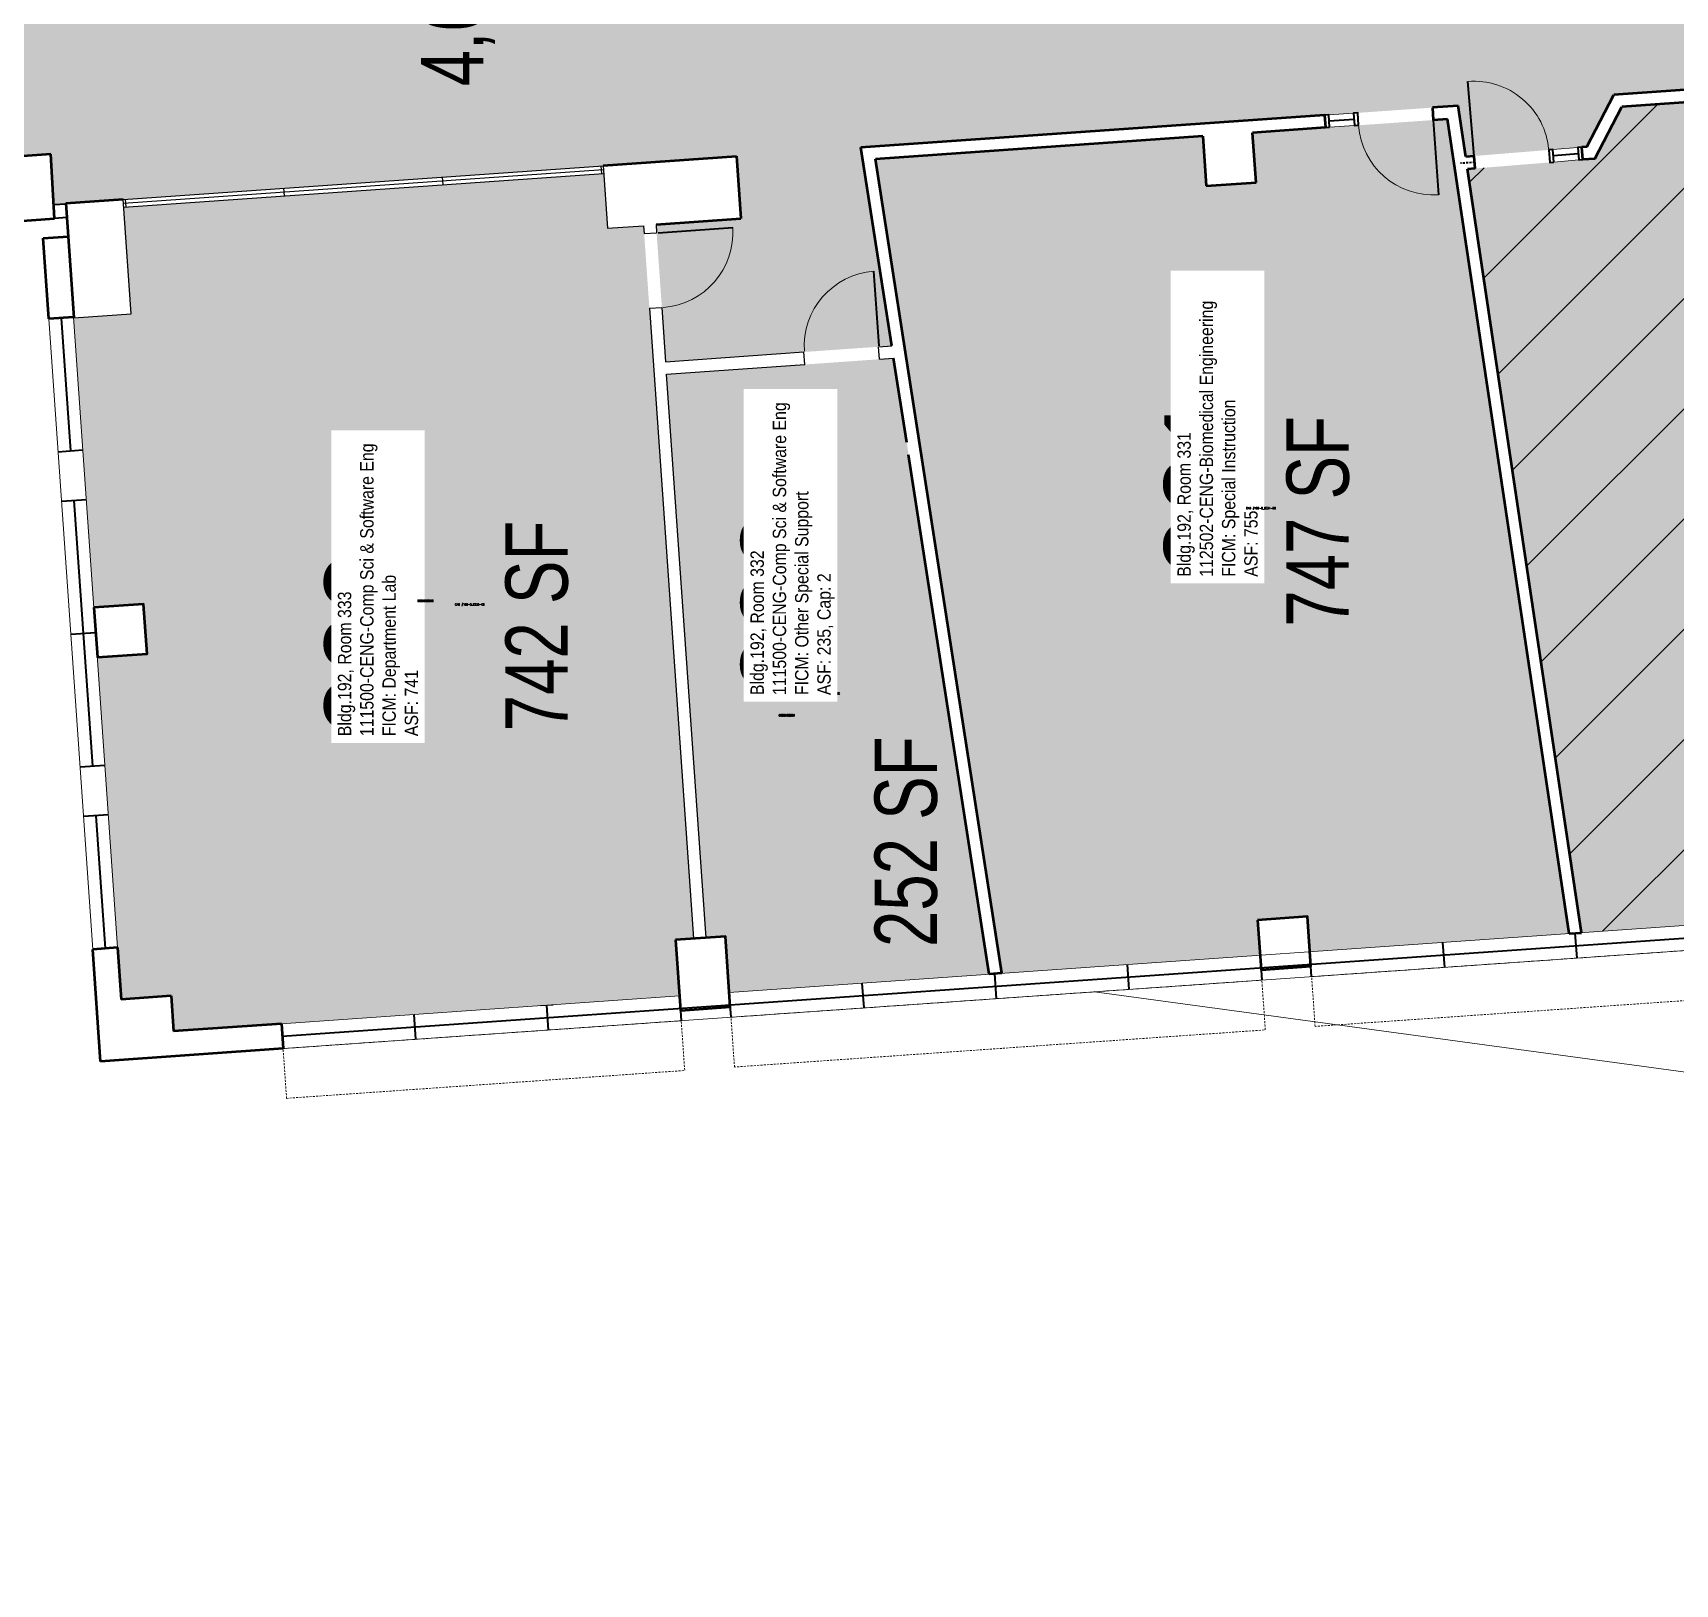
# Model space of a CAD drawing. Header units: inches. Extents: x -2551 to 2829, y -872 to 1370.
# Drawn here: x -327 to 463, y -523 to 224 of the extents above; entities that cross this region are included whole.
import ezdxf
from ezdxf.enums import TextEntityAlignment as Align

# ---------------------------------------------------------------- set-up
doc = ezdxf.new("R2010")
doc.units = ezdxf.units.IN
doc.header["$LTSCALE"] = 10
doc.header["$MEASUREMENT"] = 0
doc.linetypes.add('DGN Style 2', pattern=[0.160276, 0.096166, -0.064111])
for name, color, linetype in [('A-DOOR', 2, 'CONTINUOUS'), ('A-GLAZ', 1, 'CONTINUOUS'), ('A-GLAZ-SILL', 2, 'CONTINUOUS'), ('A-IDEN-CNUM', 7, 'CONTINUOUS'), ('A-IDEN-RNUM', 7, 'CONTINUOUS'), ('A-IDEN-SNUM', 4, 'CONTINUOUS'), ('A-IDEN-VNUM', 4, 'CONTINUOUS'), ('A-ROOF', 2, 'CONTINUOUS'), ('A-WALL', 5, 'CONTINUOUS'), ('AREA-TEXT', 3, 'CONTINUOUS'), ('Rooms-Capacity', 4, 'CONTINUOUS'), ('Rooms-Category-Color', 7, 'CONTINUOUS'), ('Rooms-College-Color', 7, 'CONTINUOUS'), ('Rooms-Department-Color', 7, 'CONTINUOUS'), ('Rooms-Division-Color', 7, 'CONTINUOUS'), ('Rooms-Information', 7, 'CONTINUOUS')]:
    doc.layers.add(name, color=color, linetype=linetype)
doc.styles.add('AREA', font='arial.ttf', dxfattribs={"width": 0.75, "height": 30})
doc.styles.add('ROOMSNUMBER', font='TXT.SHX', dxfattribs={"height": 1})
doc.styles.add('ROOMVNUMBER', font='arial.ttf', dxfattribs={"width": 0.85, "height": 30})

msp = doc.modelspace()

# ---------------------------------------------------------------- hatches: boundary and pattern name
at = {"layer": 'Rooms-Capacity'}
h = msp.add_hatch(dxfattribs=at)
h.set_pattern_fill('ANSI31', color=256, scale=300, style=0)
h.paths.add_polyline_path([(362.99, 158.14), (424.2, 163.09), (437.17, 188.06), (514.95, 193.5), (516.62, 169.55), (540.56, 171.23), (538.89, 195.17), (715.37, 207.51), (727.37, 184.29), (791.94, 188.81), (817.81, -180.9), (566.44, -198.87), (564.56, -171.93), (540.62, -173.61), (542.5, -200.54), (417.81, -209.26)])
at = {"layer": 'Rooms-Category-Color', "true_color": 0xadadad}
msp.add_hatch(color=253, dxfattribs=at).paths.add_polyline_path([(-754.24, 793.93), (-754.24, 834.74), (-681.58, 834.74), (-681.58, 818.27), (-697.55, 786.72), (-686.84, 781.3), (-794.91, 567.85), (-810.82, 575.9), (-821.66, 554.49), (-805.75, 546.43), (-863.31, 432.74), (-478.63, 432.74), (-478.63, 545.74), (-484.63, 545.74), (-484.63, 591.55), (-472.69, 591.55), (-472.69, 639.55), (-368.69, 639.55), (-368.69, 591.55), (-356.74, 591.55), (-356.74, 414.74), (174.02, 414.74), (174.02, 433.49), (271.27, 433.49), (271.27, 414.74), (295.27, 414.74), (295.27, 432.74), (556.27, 432.74), (556.27, 414.74), (580.27, 414.74), (580.27, 432.74), (841.27, 432.74), (841.27, 414.74), (865.27, 414.74), (865.27, 432.74), (1126.27, 432.74), (1126.27, 414.74), (1150.67, 414.74), (1150.67, 432.74), (1411.27, 432.74), (1411.27, 414.74), (1435.27, 414.74), (1435.27, 432.74), (1649.27, 432.74), (1649.27, 414.74), (1673.27, 414.74), (1673.27, 432.74), (1887.27, 432.74), (1887.27, 414.74), (1911.27, 414.74), (1911.27, 432.74), (2125.27, 432.74), (2125.27, 414.74), (2149.27, 414.74), (2149.27, 432.74), (2225.28, 432.74), (2225.28, 437.74), (2357.28, 437.74), (2357.28, 432.74), (2363.27, 432.74), (2363.27, 414.74), (2384.77, 414.74), (2384.77, 330.26), (2304.16, 324.62), (2306.67, 288.71), (2228.86, 283.27), (2226.35, 319.18), (2190.44, 316.67), (2192.12, 292.73), (2126.27, 288.13), (2124.6, 312.07), (1631.8, 277.61), (1633.44, 254.14), (1491.89, 242.82), (1490.15, 267.7), (1280.66, 253.05), (1282.75, 223.13), (1169.03, 215.17), (1166.94, 245.1), (877.64, 224.87), (879.32, 200.93), (819.46, 196.74), (818.21, 214.7), (794.27, 213.03), (795.52, 195.07), (730.89, 190.55), (718.86, 213.81), (433.4, 193.81), (420.42, 168.84), (362.11, 164.1), (358.46, 188.57), (71.16, 168.48), (85.96, 73.11), (-22.79, 65.49), (-27.42, 131.51), (13.38, 134.36), (11.31, 164.29), (-44.11, 160.42), (-287.51, 143.4), (-317.18, 141.08), (-318.63, 165.28), (-343.05, 163.57), (-355.5, 342.75), (-955.3, 342.74), (-1009.2, 370.03), (-973.07, 441.4), (-940.95, 425.14)])
at = {"layer": 'Rooms-Category-Color', "true_color": 0xe3f498}
for points in [[(362.99, 158.14), (424.2, 163.09), (437.17, 188.06), (514.95, 193.5), (516.62, 169.55), (540.56, 171.23), (538.89, 195.17), (715.37, 207.51), (727.37, 184.29), (791.94, 188.81), (817.81, -180.9), (566.44, -198.87), (564.56, -171.93), (540.62, -173.61), (542.5, -200.54), (417.81, -209.26)], [(78.09, 162.95), (235.63, 173.96), (237.31, 150.02), (261.25, 151.7), (259.57, 175.64), (353.33, 182.19), (411.8, -209.68), (287.13, -218.4), (285.94, -201.44), (262, -203.12), (263.18, -220.07), (138.89, -228.77)], [(-9.36, -212.08), (-18.02, -212.68), (-16.13, -239.61), (-259.54, -256.63), (-260.72, -239.67), (-284.67, -241.34), (-296.18, -76.74), (-272.23, -75.07), (-273.91, -51.13), (-297.85, -52.8), (-307.59, 86.5), (-279.91, 88.44), (-283.51, 139.89), (-52.66, 156.07), (-50.81, 129.68), (-33.4, 130.9)], [(-22.31, 59.47), (86.89, 67.13), (132.88, -229.19), (7.81, -237.93), (5.93, -211.01), (-3.31, -211.65)]]:
    msp.add_hatch(color=61, dxfattribs=at).paths.add_polyline_path(points)
at = {"layer": 'Rooms-College-Color', "true_color": 0xadadad}
msp.add_hatch(color=253, dxfattribs=at).paths.add_polyline_path([(-754.24, 793.93), (-754.24, 834.74), (-681.58, 834.74), (-681.58, 818.27), (-697.55, 786.72), (-686.84, 781.3), (-794.91, 567.85), (-810.82, 575.9), (-821.66, 554.49), (-805.75, 546.43), (-863.31, 432.74), (-478.63, 432.74), (-478.63, 545.74), (-484.63, 545.74), (-484.63, 591.55), (-472.69, 591.55), (-472.69, 639.55), (-368.69, 639.55), (-368.69, 591.55), (-356.74, 591.55), (-356.74, 414.74), (174.02, 414.74), (174.02, 433.49), (271.27, 433.49), (271.27, 414.74), (295.27, 414.74), (295.27, 432.74), (556.27, 432.74), (556.27, 414.74), (580.27, 414.74), (580.27, 432.74), (841.27, 432.74), (841.27, 414.74), (865.27, 414.74), (865.27, 432.74), (1126.27, 432.74), (1126.27, 414.74), (1150.67, 414.74), (1150.67, 432.74), (1411.27, 432.74), (1411.27, 414.74), (1435.27, 414.74), (1435.27, 432.74), (1649.27, 432.74), (1649.27, 414.74), (1673.27, 414.74), (1673.27, 432.74), (1887.27, 432.74), (1887.27, 414.74), (1911.27, 414.74), (1911.27, 432.74), (2125.27, 432.74), (2125.27, 414.74), (2149.27, 414.74), (2149.27, 432.74), (2225.28, 432.74), (2225.28, 437.74), (2357.28, 437.74), (2357.28, 432.74), (2363.27, 432.74), (2363.27, 414.74), (2384.77, 414.74), (2384.77, 330.26), (2304.16, 324.62), (2306.67, 288.71), (2228.86, 283.27), (2226.35, 319.18), (2190.44, 316.67), (2192.12, 292.73), (2126.27, 288.13), (2124.6, 312.07), (1631.8, 277.61), (1633.44, 254.14), (1491.89, 242.82), (1490.15, 267.7), (1280.66, 253.05), (1282.75, 223.13), (1169.03, 215.17), (1166.94, 245.1), (877.64, 224.87), (879.32, 200.93), (819.46, 196.74), (818.21, 214.7), (794.27, 213.03), (795.52, 195.07), (730.89, 190.55), (718.86, 213.81), (433.4, 193.81), (420.42, 168.84), (362.11, 164.1), (358.46, 188.57), (71.16, 168.48), (85.96, 73.11), (-22.79, 65.49), (-27.42, 131.51), (13.38, 134.36), (11.31, 164.29), (-44.11, 160.42), (-287.51, 143.4), (-317.18, 141.08), (-318.63, 165.28), (-343.05, 163.57), (-355.5, 342.75), (-955.3, 342.74), (-1009.2, 370.03), (-973.07, 441.4), (-940.95, 425.14)])
at = {"layer": 'Rooms-College-Color', "true_color": 0x99d7b2}
for points in [[(362.99, 158.14), (424.2, 163.09), (437.17, 188.06), (514.95, 193.5), (516.62, 169.55), (540.56, 171.23), (538.89, 195.17), (715.37, 207.51), (727.37, 184.29), (791.94, 188.81), (817.81, -180.9), (566.44, -198.87), (564.56, -171.93), (540.62, -173.61), (542.5, -200.54), (417.81, -209.26)], [(78.09, 162.95), (235.63, 173.96), (237.31, 150.02), (261.25, 151.7), (259.57, 175.64), (353.33, 182.19), (411.8, -209.68), (287.13, -218.4), (285.94, -201.44), (262, -203.12), (263.18, -220.07), (138.89, -228.77)]]:
    msp.add_hatch(color=253, dxfattribs=at).paths.add_polyline_path(points)
at = {"layer": 'Rooms-College-Color', "true_color": 0x80bc67}
for points in [[(-9.36, -212.08), (-18.02, -212.68), (-16.13, -239.61), (-259.54, -256.63), (-260.72, -239.67), (-284.67, -241.34), (-296.18, -76.74), (-272.23, -75.07), (-273.91, -51.13), (-297.85, -52.8), (-307.59, 86.5), (-279.91, 88.44), (-283.51, 139.89), (-52.66, 156.07), (-50.81, 129.68), (-33.4, 130.9)], [(-22.31, 59.47), (86.89, 67.13), (132.88, -229.19), (7.81, -237.93), (5.93, -211.01), (-3.31, -211.65)]]:
    msp.add_hatch(color=83, dxfattribs=at).paths.add_polyline_path(points)
at = {"layer": 'Rooms-Department-Color', "true_color": 0xacacac}
msp.add_hatch(color=253, dxfattribs=at).paths.add_polyline_path([(-754.24, 793.93), (-754.24, 834.74), (-681.58, 834.74), (-681.58, 818.27), (-697.55, 786.72), (-686.84, 781.3), (-794.91, 567.85), (-810.82, 575.9), (-821.66, 554.49), (-805.75, 546.43), (-863.31, 432.74), (-478.63, 432.74), (-478.63, 545.74), (-484.63, 545.74), (-484.63, 591.55), (-472.69, 591.55), (-472.69, 639.55), (-368.69, 639.55), (-368.69, 591.55), (-356.74, 591.55), (-356.74, 414.74), (174.02, 414.74), (174.02, 433.49), (271.27, 433.49), (271.27, 414.74), (295.27, 414.74), (295.27, 432.74), (556.27, 432.74), (556.27, 414.74), (580.27, 414.74), (580.27, 432.74), (841.27, 432.74), (841.27, 414.74), (865.27, 414.74), (865.27, 432.74), (1126.27, 432.74), (1126.27, 414.74), (1150.67, 414.74), (1150.67, 432.74), (1411.27, 432.74), (1411.27, 414.74), (1435.27, 414.74), (1435.27, 432.74), (1649.27, 432.74), (1649.27, 414.74), (1673.27, 414.74), (1673.27, 432.74), (1887.27, 432.74), (1887.27, 414.74), (1911.27, 414.74), (1911.27, 432.74), (2125.27, 432.74), (2125.27, 414.74), (2149.27, 414.74), (2149.27, 432.74), (2225.28, 432.74), (2225.28, 437.74), (2357.28, 437.74), (2357.28, 432.74), (2363.27, 432.74), (2363.27, 414.74), (2384.77, 414.74), (2384.77, 330.26), (2304.16, 324.62), (2306.67, 288.71), (2228.86, 283.27), (2226.35, 319.18), (2190.44, 316.67), (2192.12, 292.73), (2126.27, 288.13), (2124.6, 312.07), (1631.8, 277.61), (1633.44, 254.14), (1491.89, 242.82), (1490.15, 267.7), (1280.66, 253.05), (1282.75, 223.13), (1169.03, 215.17), (1166.94, 245.1), (877.64, 224.87), (879.32, 200.93), (819.46, 196.74), (818.21, 214.7), (794.27, 213.03), (795.52, 195.07), (730.89, 190.55), (718.86, 213.81), (433.4, 193.81), (420.42, 168.84), (362.11, 164.1), (358.46, 188.57), (71.16, 168.48), (85.96, 73.11), (-22.79, 65.49), (-27.42, 131.51), (13.38, 134.36), (11.31, 164.29), (-44.11, 160.42), (-287.51, 143.4), (-317.18, 141.08), (-318.63, 165.28), (-343.05, 163.57), (-355.5, 342.75), (-955.3, 342.74), (-1009.2, 370.03), (-973.07, 441.4), (-940.95, 425.14)])
at = {"layer": 'Rooms-Department-Color', "true_color": 0x99d7b2}
for points in [[(362.99, 158.14), (424.2, 163.09), (437.17, 188.06), (514.95, 193.5), (516.62, 169.55), (540.56, 171.23), (538.89, 195.17), (715.37, 207.51), (727.37, 184.29), (791.94, 188.81), (817.81, -180.9), (566.44, -198.87), (564.56, -171.93), (540.62, -173.61), (542.5, -200.54), (417.81, -209.26)], [(78.09, 162.95), (235.63, 173.96), (237.31, 150.02), (261.25, 151.7), (259.57, 175.64), (353.33, 182.19), (411.8, -209.68), (287.13, -218.4), (285.94, -201.44), (262, -203.12), (263.18, -220.07), (138.89, -228.77)], [(-9.36, -212.08), (-18.02, -212.68), (-16.13, -239.61), (-259.54, -256.63), (-260.72, -239.67), (-284.67, -241.34), (-296.18, -76.74), (-272.23, -75.07), (-273.91, -51.13), (-297.85, -52.8), (-307.59, 86.5), (-279.91, 88.44), (-283.51, 139.89), (-52.66, 156.07), (-50.81, 129.68), (-33.4, 130.9)], [(-22.31, 59.47), (86.89, 67.13), (132.88, -229.19), (7.81, -237.93), (5.93, -211.01), (-3.31, -211.65)]]:
    msp.add_hatch(color=253, dxfattribs=at).paths.add_polyline_path(points)
at = {"layer": 'Rooms-Division-Color', "true_color": 0xadadad}
msp.add_hatch(color=253, dxfattribs=at).paths.add_polyline_path([(-754.24, 793.93), (-754.24, 834.74), (-681.58, 834.74), (-681.58, 818.27), (-697.55, 786.72), (-686.84, 781.3), (-794.91, 567.85), (-810.82, 575.9), (-821.66, 554.49), (-805.75, 546.43), (-863.31, 432.74), (-478.63, 432.74), (-478.63, 545.74), (-484.63, 545.74), (-484.63, 591.55), (-472.69, 591.55), (-472.69, 639.55), (-368.69, 639.55), (-368.69, 591.55), (-356.74, 591.55), (-356.74, 414.74), (174.02, 414.74), (174.02, 433.49), (271.27, 433.49), (271.27, 414.74), (295.27, 414.74), (295.27, 432.74), (556.27, 432.74), (556.27, 414.74), (580.27, 414.74), (580.27, 432.74), (841.27, 432.74), (841.27, 414.74), (865.27, 414.74), (865.27, 432.74), (1126.27, 432.74), (1126.27, 414.74), (1150.67, 414.74), (1150.67, 432.74), (1411.27, 432.74), (1411.27, 414.74), (1435.27, 414.74), (1435.27, 432.74), (1649.27, 432.74), (1649.27, 414.74), (1673.27, 414.74), (1673.27, 432.74), (1887.27, 432.74), (1887.27, 414.74), (1911.27, 414.74), (1911.27, 432.74), (2125.27, 432.74), (2125.27, 414.74), (2149.27, 414.74), (2149.27, 432.74), (2225.28, 432.74), (2225.28, 437.74), (2357.28, 437.74), (2357.28, 432.74), (2363.27, 432.74), (2363.27, 414.74), (2384.77, 414.74), (2384.77, 330.26), (2304.16, 324.62), (2306.67, 288.71), (2228.86, 283.27), (2226.35, 319.18), (2190.44, 316.67), (2192.12, 292.73), (2126.27, 288.13), (2124.6, 312.07), (1631.8, 277.61), (1633.44, 254.14), (1491.89, 242.82), (1490.15, 267.7), (1280.66, 253.05), (1282.75, 223.13), (1169.03, 215.17), (1166.94, 245.1), (877.64, 224.87), (879.32, 200.93), (819.46, 196.74), (818.21, 214.7), (794.27, 213.03), (795.52, 195.07), (730.89, 190.55), (718.86, 213.81), (433.4, 193.81), (420.42, 168.84), (362.11, 164.1), (358.46, 188.57), (71.16, 168.48), (85.96, 73.11), (-22.79, 65.49), (-27.42, 131.51), (13.38, 134.36), (11.31, 164.29), (-44.11, 160.42), (-287.51, 143.4), (-317.18, 141.08), (-318.63, 165.28), (-343.05, 163.57), (-355.5, 342.75), (-955.3, 342.74), (-1009.2, 370.03), (-973.07, 441.4), (-940.95, 425.14)])
at = {"layer": 'Rooms-Division-Color', "true_color": 0x99d7b2}
for points in [[(362.99, 158.14), (424.2, 163.09), (437.17, 188.06), (514.95, 193.5), (516.62, 169.55), (540.56, 171.23), (538.89, 195.17), (715.37, 207.51), (727.37, 184.29), (791.94, 188.81), (817.81, -180.9), (566.44, -198.87), (564.56, -171.93), (540.62, -173.61), (542.5, -200.54), (417.81, -209.26)], [(78.09, 162.95), (235.63, 173.96), (237.31, 150.02), (261.25, 151.7), (259.57, 175.64), (353.33, 182.19), (411.8, -209.68), (287.13, -218.4), (285.94, -201.44), (262, -203.12), (263.18, -220.07), (138.89, -228.77)], [(-9.36, -212.08), (-18.02, -212.68), (-16.13, -239.61), (-259.54, -256.63), (-260.72, -239.67), (-284.67, -241.34), (-296.18, -76.74), (-272.23, -75.07), (-273.91, -51.13), (-297.85, -52.8), (-307.59, 86.5), (-279.91, 88.44), (-283.51, 139.89), (-52.66, 156.07), (-50.81, 129.68), (-33.4, 130.9)], [(-22.31, 59.47), (86.89, 67.13), (132.88, -229.19), (7.81, -237.93), (5.93, -211.01), (-3.31, -211.65)]]:
    msp.add_hatch(color=253, dxfattribs=at).paths.add_polyline_path(points)

# ---------------------------------------------------------------- linework, layer by layer
at = {"layer": 'A-DOOR', "linetype": 'Continuous', "lineweight": 35}
for p, q in [((366.14, 164.38), (363.17, 200.26)), ((346.48, 181.71), (348.99, 145.8)), ((79.9, 73.04), (77.37, 108.95))]:
    msp.add_line(p, q, dxfattribs=at)
at = {"layer": 'A-DOOR', "linetype": 'Continuous', "lineweight": 35, "extrusion": (4.28102e-28, 2.98394e-29, -1)}
msp.add_line((-26.46, 127.54), (9.45, 130.04), dxfattribs=at)
at = {"layer": 'A-DOOR', "linetype": 'Continuous', "lineweight": 18}
for centre, start, end in [((366.14, 164.38), 4.73229, 94.73229), ((346.48, 181.71), 184.00012, 274.00012), ((-26.46, 127.54), 273.98716, 3.98716)]:
    msp.add_arc(centre, 36, start, end, dxfattribs=at)
at = {"layer": 'A-DOOR', "linetype": 'Continuous', "lineweight": 18, "extrusion": (0, 0, -1)}
msp.add_arc((-79.9, 73.04), 36, 355.97438, 85.97438, dxfattribs=at)
at = {"layer": 'A-GLAZ', "linetype": 'Continuous', "lineweight": 18}
for p, q in [((308.14, 185.05), (296.17, 184.21)), ((308.56, 179.06), (296.58, 178.23)), ((415.97, 168.5), (404.01, 167.51)), ((416.47, 162.52), (404.51, 161.53)), ((-298.38, -217.24), (-319.59, 86.02)), ((-298.38, -217.24), (-319.59, 86.02)), ((-307.62, 86.86), (-292.55, -128.62)), ((-307.62, 86.86), (-292.55, -128.62)), ((-206.83, -264.97), (2092.56, -104.18)), ((-292.55, -128.62), (-286.41, -216.4)), ((-207.67, -253), (-16.13, -239.61))]:
    msp.add_line(p, q, dxfattribs=at)
at = {"layer": 'A-GLAZ'}
msp.add_line((-283.64, 141.75), (-52.79, 157.93), dxfattribs=at)
at = {"layer": 'A-GLAZ', "linetype": 'Continuous', "lineweight": 35}
for p, q in [((-307.62, 86.86), (-319.59, 86.02)), ((-319.59, 86.02), (-307.62, 86.86)), ((-319.59, 86.02), (-307.62, 86.86)), ((-313.6, 86.44), (-309.14, 22.59)), ((-315.12, 22.17), (-303.15, 23.01)), ((-315.12, 22.17), (-303.15, 23.01)), ((-301.48, -0.93), (-313.45, -1.77)), ((-301.48, -0.93), (-313.45, -1.77)), ((-307.46, -1.35), (-298.53, -129.04)), ((-308.98, -65.61), (-297.01, -64.77)), ((-308.98, -65.61), (-297.01, -64.77)), ((-304.52, -129.45), (-292.55, -128.62)), ((-304.52, -129.45), (-292.55, -128.62)), ((-290.87, -152.56), (-302.85, -153.4)), ((-290.87, -152.56), (-302.85, -153.4)), ((-296.86, -152.98), (-292.4, -216.82)), ((415.65, -221.44), (414.81, -209.47)), ((-298.38, -217.24), (-286.41, -216.4)), ((263.18, -220.07), (264.02, -232.05)), ((287.96, -230.37), (287.13, -218.4)), ((350.97, -213.94), (351.81, -225.91)), ((136.33, -240.97), (135.5, -229)), ((200.18, -236.51), (199.34, -224.54)), ((71.65, -233.47), (72.49, -245.44)), ((-79.14, -256.04), (-79.98, -244.07)), ((-16.13, -239.61), (-15.3, -251.58)), ((8.65, -249.9), (7.81, -237.93)), ((-142.98, -260.51), (-143.82, -248.54)), ((-207.67, -253), (-206.83, -264.97))]:
    msp.add_line(p, q, dxfattribs=at)
at = {"layer": 'A-GLAZ', "linetype": 'Continuous', "lineweight": 18, "flags": 128}
msp.add_lwpolyline([(542.5, -200.54), (7.81, -237.93)], dxfattribs=at)
at = {"layer": 'A-GLAZ', "linetype": 'Continuous', "lineweight": 35}
for points in [[(296.58, 178.23), (296.17, 184.21), (294.17, 184.07), (294.59, 178.09)], [(310.55, 179.2), (310.13, 185.19), (308.14, 185.05), (308.56, 179.06)], [(404.51, 161.53), (404.01, 167.51), (402.02, 167.35), (402.51, 161.37)], [(418.46, 162.69), (417.96, 168.67), (415.97, 168.5), (416.47, 162.52)]]:
    msp.add_3dface(points, dxfattribs=at)
at = {"layer": 'A-GLAZ', "linetype": 'DGN Style 2', "lineweight": 18}
for points in [[(289.64, -254.31), (287.96, -230.37), (543.34, -212.51), (545.01, -236.46)], [(10.32, -273.84), (8.65, -249.9), (264.02, -232.05), (265.7, -255.99)], [(-205.15, -288.91), (-206.83, -264.97), (-15.3, -251.58), (-13.62, -275.52)]]:
    msp.add_3dface(points, dxfattribs=at)
at = {"layer": 'A-GLAZ-SILL', "linetype": 'Continuous', "lineweight": 35}
for p, q in [((308.35, 182.06), (296.38, 181.22)), ((416.22, 165.51), (404.26, 164.52)), ((-313.6, 86.44), (-309.14, 22.59)), ((-307.46, -1.35), (-298.53, -129.04)), ((-207.25, -258.98), (2092.14, -98.2)), ((-296.86, -152.98), (-292.4, -216.82))]:
    msp.add_line(p, q, dxfattribs=at)
at = {"layer": 'A-GLAZ-SILL'}
for p, q in [((-283.76, 143.48), (-52.91, 159.66)), ((-53.9, 159.59), (-53.65, 156)), ((-283.51, 139.89), (-52.66, 156.07)), ((-130.25, 154.24), (-130, 150.65)), ((-282.75, 143.55), (-282.5, 139.96)), ((-206.56, 148.89), (-206.31, 145.3))]:
    msp.add_line(p, q, dxfattribs=at)
at = {"layer": 'A-ROOF', "linetype": 'Continuous', "lineweight": 18}
msp.add_line((183.58, -237.67), (2275.2, -522.63), dxfattribs=at)
at = {"layer": 'A-WALL', "linetype": 'Continuous', "lineweight": 50}
for p, q in [((718.89, 213.77), (433.4, 193.81)), ((420.42, 168.84), (433.4, 193.81)), ((294.16, 184.07), (71.16, 168.48)), ((294.16, 184.07), (294.58, 178.09)), ((358.46, 188.57), (346.04, 187.7)), ((346.05, 187.68), (346.46, 181.7)), ((411.8, -209.68), (353.33, 182.19)), ((362.11, 164.1), (358.46, 188.57)), ((424.2, 163.09), (437.17, 188.06)), ((235.63, 173.96, 0), (237.31, 150.02, 0)), ((261.25, 151.7, 0), (259.57, 175.64, 0)), ((85.96, 73.11), (71.16, 168.48)), ((420.42, 168.84), (417.96, 168.67)), ((418.46, 162.69), (417.96, 168.67)), ((-318.63, 165.28, 0), (-350.04, 163.08, 0)), ((-316.77, 134.33, 0), (-318.63, 165.28, 0)), ((-52.92, 159.8), (11.31, 164.29)), ((11.31, 164.29), (13.4, 134.36)), ((366.14, 164.38), (362.11, 164.1)), ((366.64, 158.4), (362.99, 158.14)), ((417.81, -209.26), (362.99, 158.14)), ((366.64, 158.4), (366.14, 164.38)), ((424.2, 163.09), (418.46, 162.69)), ((237.31, 150.02, 0), (261.25, 151.7, 0)), ((-311.28, 141.73), (-283.78, 143.66)), ((-347.87, 132.16, 0), (-316.77, 134.33, 0)), ((-311.28, 141.73, 0), (-307.42, 86.51)), ((-27.42, 131.51), (13.4, 134.36)), ((-322.31, 124.92, 0), (-310.16, 125.77, 0)), ((-319.59, 86.02), (-322.31, 124.92)), ((-307.62, 86.86), (-319.59, 86.02)), ((-307.62, 86.86), (-319.59, 86.02)), ((93.17, 26.67), (86.89, 67.13)), ((132.88, -229.19), (94.1, 20.72)), ((411.8, -209.68), (417.81, -209.26)), ((-286.41, -216.4), (-298.38, -217.24)), ((-286.41, -216.4), (-298.38, -217.24)), ((-294.61, -271.11), (-298.38, -217.24)), ((-286.41, -216.4), (-284.67, -241.34)), ((138.89, -228.77), (132.88, -229.19)), ((-260.72, -239.67), (-284.67, -241.34)), ((-260.72, -239.67), (-259.54, -256.63)), ((-207.67, -253), (-206.83, -264.97))]:
    msp.add_line(p, q, dxfattribs=at)
at = {"layer": 'A-WALL'}
for p, q in [((-52.92, 159.8), (-50.81, 129.68)), ((-279.91, 88.44), (-283.78, 143.66)), ((-50.81, 129.68), (-33.4, 130.9)), ((-33.4, 130.9), (-33.14, 127.11)), ((-33.14, 127.11), (-27.14, 127.53)), ((-27.42, 131.51), (-27.14, 127.53)), ((-307.42, 86.51), (-279.91, 88.44)), ((-30.62, 91.2), (-24.62, 91.62)), ((-30.62, 91.2), (-9.36, -212.08)), ((-24.62, 91.62), (-22.79, 65.49)), ((79.62, 72.67), (85.96, 73.11)), ((80.04, 66.65), (79.62, 72.67)), ((-22.79, 65.49), (43.7, 70.15)), ((-22.31, 59.47), (44.13, 64.13)), ((44.13, 64.13), (43.7, 70.15)), ((80.04, 66.65), (86.89, 67.13)), ((-3.31, -211.65), (-22.31, 59.47))]:
    msp.add_line(p, q, dxfattribs=at)
at = {"layer": 'A-WALL', "linetype": 'DGN Style 2', "lineweight": 35}
msp.add_line((366.43, 161.39), (359.55, 160.91), dxfattribs=at)
at = {"layer": 'A-WALL', "linetype": 'Continuous', "lineweight": 35}
for p, q in [((-317.18, 141.08, 0), (-311.26, 141.5, 0)), ((-316.79, 134.6, 0), (-310.81, 135.02, 0))]:
    msp.add_line(p, q, dxfattribs=at)
at = {"layer": 'A-WALL', "linetype": 'Continuous', "lineweight": 18}
msp.add_line((-307.62, 86.86), (-319.59, 86.02), dxfattribs=at)
at = {"layer": 'A-WALL', "linetype": 'Continuous'}
msp.add_line((-82.97, -244.28), (-76.98, -243.86), dxfattribs=at)
at = {"layer": 'A-WALL', "linetype": 'Continuous', "lineweight": 50, "flags": 128}
for points in [[(514.95, 193.5), (437.17, 188.06)], [(353.33, 182.19), (346.46, 181.71)], [(235.63, 173.96), (78.09, 162.95)], [(294.58, 178.09), (259.57, 175.64)], [(138.89, -228.77), (78.09, 162.95)], [(-207.67, -253), (-259.54, -256.63)], [(-206.83, -264.97), (-294.61, -271.11)], [(-206.83, -264.97), (-294.61, -271.11)]]:
    msp.add_lwpolyline(points, dxfattribs=at)
at = {"layer": 'A-WALL', "linetype": 'Continuous', "lineweight": 50}
for points in [[(-297.85, -52.8, 0), (-296.18, -76.74, 0), (-272.23, -75.07, 0), (-273.91, -51.13, 0)], [(262, -203.12, 0), (263.67, -227.06, 0), (287.61, -225.38, 0), (285.94, -201.44, 0)], [(-18.02, -212.68, 0), (-15.64, -246.59, 0), (8.3, -244.92, 0), (5.93, -211.01, 0)]]:
    msp.add_3dface(points, dxfattribs=at)

# ---------------------------------------------------------------- texts
at = {"layer": 'A-IDEN-CNUM', "style": 'ROOMSNUMBER', "width": 0.85}
for s, p in [('CAD #192-0_0331-00', (256.51, -5.51)), ('CAD #192-0_0333-00', (-124.13, -51.79)), ('CAD #192-0_0332-00', (46.85, -94.65))]:
    msp.add_text(s, height=1, rotation=360, dxfattribs=at).set_placement(p)
at = {"layer": 'A-IDEN-RNUM', "style": 'ROOMSNUMBER', "width": 0.85}
for s, p in [('0331-00', (238.45, -3.77)), ('0333-00', (-142.18, -50.05)), ('0332-00', (31.6, -105.14))]:
    msp.add_text(s, height=1, rotation=360, dxfattribs=at).set_placement(p)
at = {"layer": 'A-IDEN-SNUM', "style": 'ROOMSNUMBER', "width": 0.85}
for s, p in [('1920033100', (238.45, -3.77)), ('1920033300', (-142.18, -50.05)), ('1920033200', (31.6, -105.14))]:
    msp.add_text(s, height=1, rotation=360, dxfattribs=at).set_placement(p)
at = {"layer": 'A-IDEN-VNUM', "style": 'ROOMVNUMBER', "width": 0.85}
for s, p in [('331', (239.57, 6.59)), ('332', (36.04, -50.32)), ('333', (-164.3, -70.11))]:
    msp.add_text(s, height=45, rotation=90, dxfattribs=at).set_placement(p, align=Align.MIDDLE_CENTER)
at = {"layer": 'AREA-TEXT', "style": 'AREA', "width": 0.75}
for s, p in [('4,613 SF', (-125.48, 261.75)), ('747 SF', (290.85, -11.31)), ('742 SF', (-84.88, -61.64)), ('252 SF', (92.72, -165.45))]:
    msp.add_text(s, height=30, rotation=90, dxfattribs=at).set_placement(p, align=Align.MIDDLE_CENTER)

# ---------------------------------------------------------------- next in the draw order: texts
at = {"layer": 'Rooms-Information', "width": 144, "attachment_point": 7, "rotation": 90, "style": 'ROOMVNUMBER', "bg_fill": 3, "box_fill_scale": 1.5, "bg_fill_color": 256, "bg_fill_true_color": 13158600, "bg_fill_transparency": 0}
for s, insert, char_height in [('Bldg.192, Room 331^M^J112502-CENG-Biomedical Engineering^M^JFICM: Special Instruction^M^JASF: 755', (262.07, -37.99), 6.4286), ('Bldg.192, Room 332^M^J111500-CENG-Comp Sci & Software Eng^M^JFICM: Other Special Support^M^JASF: 235, Cap: 2', (58.54, -94.9), 6.42857), ('Bldg.192, Room 333^M^J111500-CENG-Comp Sci & Software Eng^M^JFICM: Department Lab^M^JASF: 741', (-141.8, -114.68), 6.4286)]:
    msp.add_mtext(s, dxfattribs=dict(at, insert=insert, char_height=char_height))

doc.saveas('drawing.dxf')
